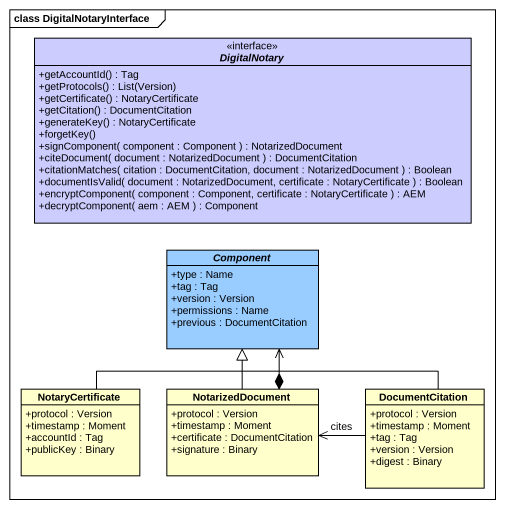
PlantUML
@startuml
mainframe class DigitalNotaryInterface
hide circle
hide empty members
skinparam classAttributeIconSize 0
interface DigitalNotary #CCCCFF {
  +getAccountId() : Tag
  +getProtocols() : List(Version)
  +getCertificate() : NotaryCertificate
  +getCitation() : DocumentCitation
  +generateKey() : NotaryCertificate
  +forgetKey()
  +signComponent( component : Component ) : NotarizedDocument
  +citeDocument( document : NotarizedDocument ) : DocumentCitation
  +citationMatches( citation : DocumentCitation, document : NotarizedDocument ) : Boolean
  +documentIsValid( document : NotarizedDocument, certificate : NotaryCertificate ) : Boolean
  +encryptComponent( component : Component, certificate : NotaryCertificate ) : AEM
  +decryptComponent( aem : AEM ) : Component
}
abstract class "Component" as Component_ #99CCFF {
  +type : Name
  +tag : Tag
  +version : Version
  +permissions : Name
  +previous : DocumentCitation
}
class NotaryCertificate {
  +protocol : Version
  +timestamp : Moment
  +accountId : Tag
  +publicKey : Binary
}
class NotarizedDocument {
  +protocol : Version
  +timestamp : Moment
  +certificate : DocumentCitation
  +signature : Binary
}
class DocumentCitation {
  +protocol : Version
  +timestamp : Moment
  +tag : Tag
  +version : Version
  +digest : Binary
}
NotaryCertificate -up-|> Component_
NotarizedDocument *-up-> Component_
NotarizedDocument -up-|> Component_
DocumentCitation -up-|> Component_
DocumentCitation -left-> NotarizedDocument : cites
@enduml
